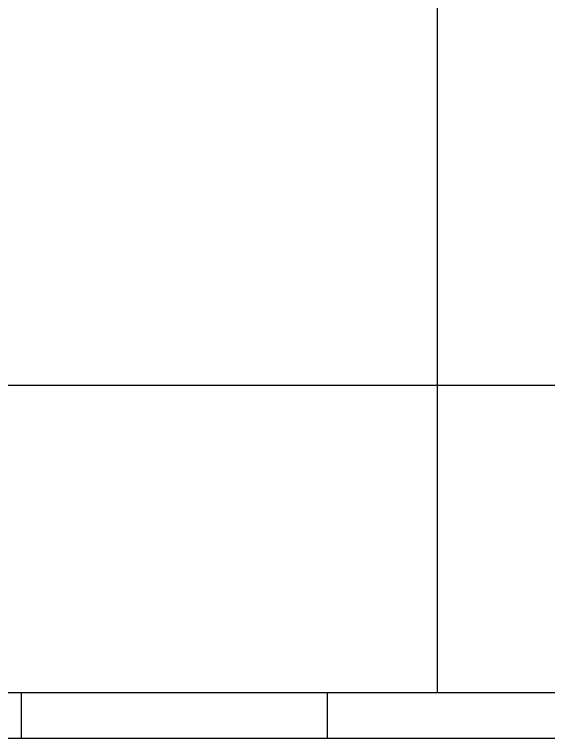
# Model space of a CAD drawing. Header units: inches. Extents: x 555647 to 1112117, y 8563097 to 17126483.
# Drawn here: x 555701.47 to 555724.86, y 8563204.52 to 8563236.24 of the extents above; entities that cross this region are included whole.
import ezdxf

# ---------------------------------------------------------------- set-up
doc = ezdxf.new("R2010")
doc.units = ezdxf.units.IN
doc.header["$MEASUREMENT"] = 0
doc.linetypes.add('CONTINUO', pattern=[0])
doc.layers.add('MALHA', color=8, linetype='Continuous')

msp = doc.modelspace()

# ---------------------------------------------------------------- linework, layer by layer
at = {"color": 5}
msp.add_line((555763.383, 8563206.524), (555651.583, 8563206.524), dxfattribs=at)
at = {"color": 1}
for p, q in [((555701.783, 8563204.524), (555701.783, 8563206.524)), ((555715.183, 8563204.524), (555715.183, 8563206.524))]:
    msp.add_line(p, q, dxfattribs=at)
msp.add_line((555765.383, 8563204.524), (555646.583, 8563204.524))
at = {"layer": 'MALHA', "color": 8, "linetype": 'CONTINUO'}
for p, q in [((555720, 8563206.524, 2.154), (555720, 8563286.524, -2.034)), ((555651.583, 8563220, -3.015), (555731.783, 8563220, -0.495))]:
    msp.add_line(p, q, dxfattribs=at)

doc.saveas('drawing.dxf')
